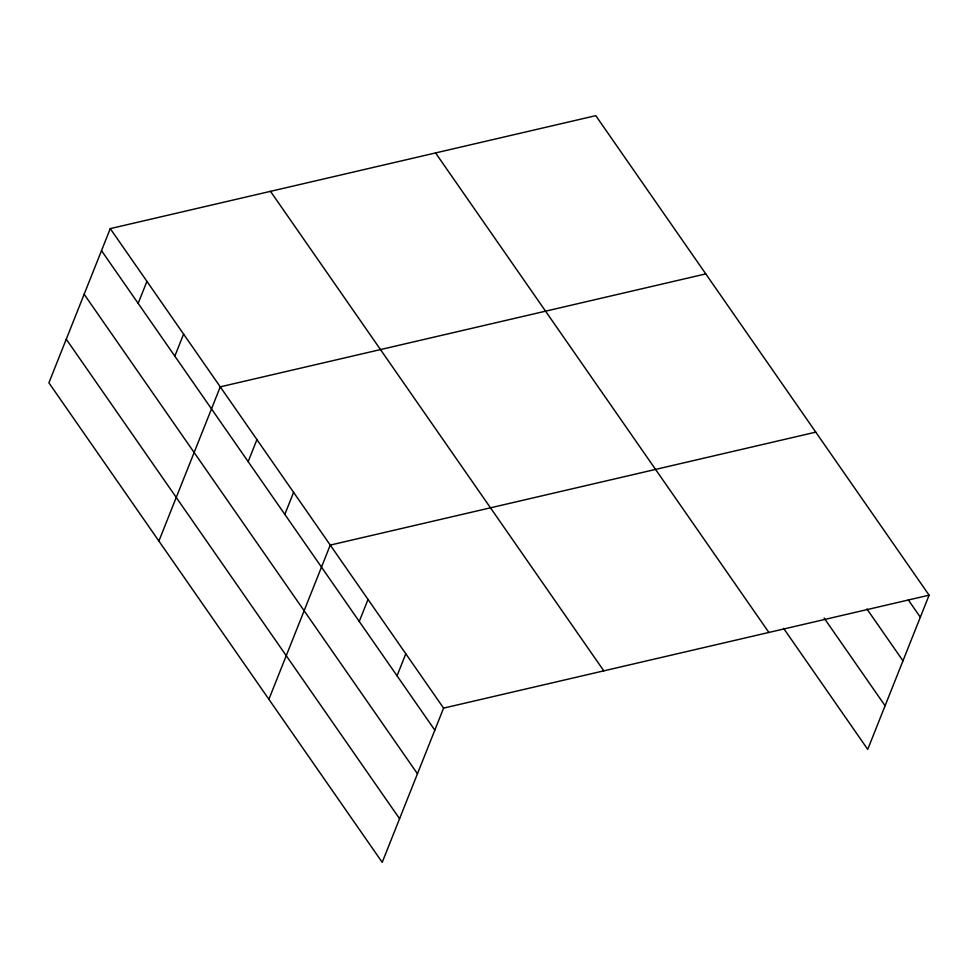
<?xml version="1.0" encoding="UTF-8"?>
<svg xmlns="http://www.w3.org/2000/svg" width="978" height="978" viewBox="0 0 978 978"><rect width="100%" height="100%" fill="white"/><g stroke="black" fill="none" stroke-linecap="round" stroke-linejoin="round"><path stroke-width="1.47" d="M110.269 228.62L48.9 382.826L382.215 862.339L443.584 708.121L929.1 595.174L595.785 115.661L110.269 228.62L443.584 708.121M138.167 303.4L146.932 281.358M174.83 356.139L183.595 334.109M158.888 541.066L220.27 386.848L705.774 273.901M248.155 461.64L256.933 439.599M284.83 514.379L293.596 492.35M268.889 699.307L330.258 545.088L815.774 432.142M359.268 621.47L368.034 599.441M397.044 675.81L405.809 653.781M929.1 595.174L867.73 749.38L783.598 628.341M908.305 599.917L920.335 617.204M866.911 608.952L902.975 660.822M824.136 618.072L885.09 705.761M435.565 152.935L768.879 632.448M270.49 191.333L603.805 670.847M101.504 250.649L434.819 730.163M84.145 294.268L417.459 773.781M66.26 339.207L399.574 818.72"/></g></svg>
